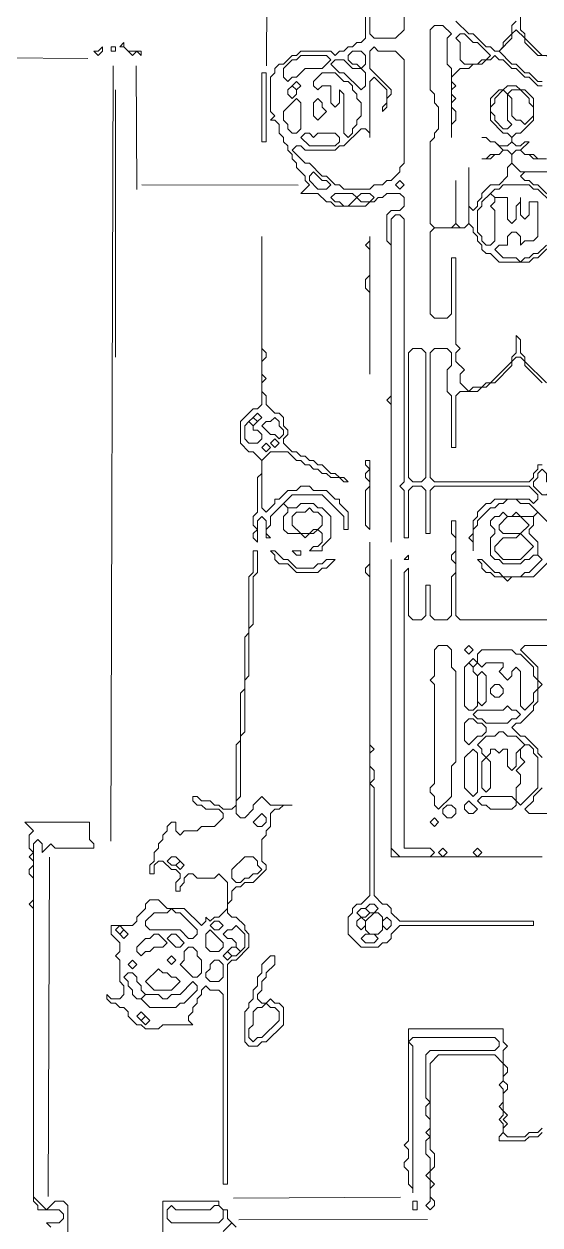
# Model space of a CAD drawing. Extents: x 10 to 1972, y 11 to 1392.
# Drawn here: x 1305.8 to 1425.5, y 528.5 to 807.3 of the extents above; entities that cross this region are included whole.
import ezdxf

# ---------------------------------------------------------------- set-up
doc = ezdxf.new("R2010")
doc.units = 0
for name, color, linetype, lineweight in [('TRACE_CURVE', 6, 'Continuous', 0), ('TRACE_STRAIGHT', 5, 'Continuous', 0), ('TRACE_TEXT_SYMBOL', 6, 'Continuous', 0)]:
    doc.layers.add(name, color=color, linetype=linetype, lineweight=lineweight)

msp = doc.modelspace()

# ---------------------------------------------------------------- linework, layer by layer
at = {"layer": 'TRACE_CURVE', "color": 6}
for points in [[(1388, 817), (1390, 817), (1391, 816), (1392, 816), (1394, 814), (1394, 806), (1392, 804), (1387, 804), (1386, 805), (1386, 815)], [(1406, 804), (1407, 805), (1408, 805), (1410, 803), (1411, 803), (1414, 800), (1413, 799), (1412, 799), (1411, 798), (1408, 798), (1407, 799), (1407, 803)], [(1386, 801), (1387, 802), (1388, 801), (1392, 801), (1394, 799), (1394, 775), (1393, 774), (1393, 773), (1391, 771), (1390, 771), (1389, 770), (1387, 770), (1386, 769), (1380, 769), (1379, 770), (1378, 770), (1376, 772), (1375, 772), (1372, 775), (1371, 775), (1368, 778), (1369, 779), (1370, 779), (1371, 778), (1378, 778), (1379, 779), (1380, 779), (1384, 783), (1385, 783), (1386, 782), (1386, 781), (1386, 794), (1387, 795), (1390, 792), (1390, 789), (1389, 788), (1389, 787), (1390, 788), (1390, 790), (1391, 791), (1391, 792), (1386, 797)], [(1381, 800), (1382, 801), (1384, 801), (1385, 800), (1385, 798), (1384, 797), (1383, 798), (1382, 798), (1381, 799)], [(1369, 799), (1370, 800), (1376, 800), (1377, 799), (1375, 797), (1371, 797), (1369, 795), (1368, 795), (1367, 794), (1366, 795), (1366, 797), (1368, 799)], [(1377, 798), (1378, 799), (1380, 799), (1382, 797), (1384, 797), (1385, 796), (1385, 793), (1384, 792), (1380, 796), (1379, 796)], [(1375, 796), (1378, 796), (1380, 794), (1381, 794), (1382, 793), (1382, 792), (1383, 791), (1383, 790), (1384, 789), (1384, 786), (1383, 785), (1383, 784), (1382, 783), (1382, 782), (1381, 781), (1380, 782), (1380, 791), (1379, 792), (1379, 789), (1378, 788), (1377, 789), (1377, 793), (1375, 793), (1374, 792), (1373, 793), (1373, 794)], [(1367, 792), (1368, 793), (1369, 792), (1369, 791), (1368, 790), (1367, 791)], [(1368, 793), (1369, 794), (1370, 793), (1369, 792)], [(1417, 792), (1418, 791), (1418, 785), (1419, 784), (1418, 783), (1417, 783), (1415, 785), (1415, 786), (1414, 787), (1414, 788), (1415, 789), (1415, 790)], [(1418, 791), (1419, 792), (1421, 792), (1423, 790), (1423, 789), (1424, 788), (1424, 786), (1422, 784), (1421, 785), (1420, 785), (1419, 786), (1419, 790)], [(1369, 790), (1370, 789), (1370, 783), (1369, 782), (1368, 782), (1367, 783), (1367, 784), (1366, 785), (1366, 787)], [(1373, 789), (1374, 790), (1375, 789), (1375, 788), (1376, 787), (1374, 785), (1373, 786)], [(1370, 781), (1371, 782), (1372, 782), (1373, 781), (1374, 782), (1378, 782), (1379, 781), (1379, 780), (1378, 779), (1372, 779)], [(1372, 772), (1373, 773), (1375, 771), (1376, 771), (1377, 770), (1376, 769), (1374, 769), (1372, 771)], [(1392, 770), (1393, 771), (1394, 770), (1393, 769)], [(1377, 767), (1378, 768), (1382, 768), (1383, 767), (1381, 765), (1380, 765), (1379, 766), (1378, 766)], [(1383, 767), (1384, 768), (1386, 768), (1387, 767), (1386, 766), (1384, 766)], [(1414, 768), (1415, 767), (1415, 766), (1414, 765), (1415, 764), (1415, 757), (1414, 756), (1413, 756), (1412, 757), (1412, 758), (1411, 759), (1411, 764), (1412, 765), (1412, 766)], [(1395, 731), (1396, 732), (1398, 732), (1399, 731), (1399, 702), (1398, 701), (1396, 701), (1395, 702)], [(1359, 716), (1360, 717), (1361, 716), (1360, 715)], [(1357, 714), (1358, 715), (1359, 714), (1359, 713), (1360, 713), (1361, 712), (1361, 711), (1360, 710), (1358, 710), (1357, 711)], [(1358, 715), (1359, 716), (1360, 715), (1359, 714)], [(1363, 715), (1364, 716), (1365, 715), (1365, 714), (1366, 713), (1366, 712), (1365, 711), (1364, 712), (1363, 712), (1361, 714), (1362, 715)], [(1363, 710), (1364, 711), (1365, 710), (1364, 709)], [(1361, 709), (1362, 710), (1363, 709), (1362, 708)], [(1425, 703), (1426, 704), (1427, 703), (1427, 701), (1428, 701), (1429, 700), (1427, 698), (1426, 698), (1424, 700), (1424, 701), (1425, 702)], [(1371, 694), (1372, 695), (1373, 694), (1374, 694), (1375, 693), (1375, 691), (1374, 690), (1373, 690), (1372, 689), (1370, 689), (1368, 691), (1368, 693), (1369, 694)], [(1418, 693), (1421, 693), (1423, 691), (1421, 689), (1417, 689), (1416, 690), (1416, 691)], [(1420, 688), (1421, 689), (1424, 686), (1421, 683), (1417, 683), (1415, 685), (1415, 686), (1417, 688)], [(1386, 687), (1386, 682), (1385, 681), (1385, 680), (1386, 679), (1386, 605), (1384, 603), (1383, 603), (1382, 602), (1382, 601), (1381, 600), (1381, 596), (1384, 593), (1388, 593), (1389, 594), (1390, 594), (1391, 595), (1391, 596), (1393, 598), (1424, 598), (1424, 599), (1393, 599), (1391, 601), (1391, 602), (1390, 603), (1389, 603), (1387, 605), (1387, 630), (1386, 631), (1387, 632), (1387, 634), (1386, 635), (1386, 638), (1387, 639), (1386, 640)], [(1401, 662), (1402, 663), (1404, 663), (1405, 662), (1405, 658), (1406, 657), (1406, 636), (1405, 635), (1405, 628), (1402, 625), (1401, 626), (1401, 628), (1400, 629), (1400, 630), (1401, 631), (1401, 654), (1400, 655), (1401, 656)], [(1408, 662), (1409, 663), (1410, 662), (1409, 661)], [(1411, 661), (1412, 662), (1419, 662), (1420, 661), (1421, 661), (1424, 658), (1424, 656), (1425, 655), (1425, 653), (1424, 652), (1424, 650), (1422, 648), (1421, 649), (1421, 657), (1420, 658), (1419, 657), (1419, 656), (1418, 655), (1416, 657), (1417, 658), (1417, 659), (1413, 659), (1412, 658), (1411, 659)], [(1408, 658), (1409, 659), (1410, 658), (1410, 657), (1411, 656), (1411, 649), (1410, 648), (1409, 648), (1408, 649)], [(1409, 659), (1410, 660), (1411, 659), (1410, 658)], [(1411, 656), (1412, 657), (1413, 656), (1413, 650), (1412, 649), (1411, 650)], [(1414, 653), (1415, 654), (1416, 654), (1417, 653), (1417, 652), (1416, 651), (1415, 651), (1414, 652)], [(1417, 648), (1418, 649), (1419, 648), (1420, 648), (1421, 647), (1420, 646), (1419, 646), (1418, 645), (1413, 645), (1412, 646), (1411, 646), (1410, 647), (1411, 648)], [(1408, 645), (1409, 646), (1410, 646), (1411, 645), (1412, 645), (1413, 644), (1413, 643), (1412, 642), (1411, 642), (1409, 640), (1408, 641)], [(1415, 642), (1416, 643), (1417, 643), (1418, 642), (1420, 642), (1422, 640), (1420, 638), (1420, 635), (1419, 634), (1418, 635), (1418, 639), (1417, 639), (1416, 638), (1415, 639), (1414, 639), (1414, 638), (1413, 637), (1412, 638), (1412, 639), (1411, 640), (1413, 642)], [(1410, 639), (1411, 638), (1411, 629), (1410, 628), (1408, 630), (1408, 637)], [(1421, 639), (1422, 640), (1423, 640), (1424, 639), (1424, 638), (1425, 637), (1425, 630), (1421, 626), (1420, 627), (1420, 630), (1421, 631), (1421, 633), (1420, 634), (1422, 636), (1421, 637)], [(1412, 636), (1413, 637), (1414, 636), (1414, 630), (1413, 629), (1412, 630)], [(1411, 627), (1412, 628), (1419, 628), (1420, 627), (1420, 626), (1419, 625), (1414, 625), (1413, 626), (1412, 626)], [(1403, 625), (1404, 626), (1405, 626), (1406, 625), (1406, 624), (1405, 623), (1404, 623), (1403, 624)], [(1408, 626), (1409, 627), (1411, 625), (1410, 624), (1409, 624), (1408, 625)], [(1361, 624), (1362, 623), (1362, 622), (1361, 621), (1360, 621), (1359, 622)], [(1400, 622), (1401, 623), (1402, 622), (1401, 621)], [(1339, 613), (1340, 614), (1341, 614), (1342, 613), (1341, 612), (1340, 612)], [(1357, 614), (1359, 614), (1360, 613), (1360, 612), (1361, 611), (1360, 610), (1359, 610), (1358, 609), (1357, 609), (1356, 608), (1355, 608), (1354, 609), (1354, 611)], [(1402, 615), (1403, 616), (1404, 615), (1403, 614)], [(1410, 615), (1411, 616), (1412, 615), (1411, 614)], [(1341, 612), (1342, 613), (1343, 612), (1342, 611)], [(1385, 602), (1386, 603), (1387, 603), (1388, 602), (1387, 601), (1386, 601)], [(1339, 601), (1340, 602), (1341, 601), (1342, 601), (1346, 597), (1346, 596), (1345, 595), (1344, 595), (1342, 597), (1335, 597), (1334, 598), (1334, 599), (1336, 601)], [(1383, 601), (1384, 602), (1385, 602), (1386, 601), (1385, 600), (1384, 600)], [(1383, 599), (1384, 600), (1385, 599), (1385, 598), (1384, 597), (1383, 598)], [(1387, 601), (1388, 601), (1389, 600), (1389, 597), (1388, 596), (1386, 596), (1385, 597), (1385, 599)], [(1389, 599), (1390, 600), (1391, 599), (1391, 598), (1390, 597), (1389, 598)], [(1327, 597), (1328, 598), (1329, 597), (1328, 596)], [(1328, 596), (1329, 597), (1330, 596), (1329, 595)], [(1348, 596), (1349, 597), (1352, 594), (1352, 593), (1351, 592), (1349, 592), (1348, 593)], [(1349, 598), (1350, 599), (1351, 599), (1352, 598), (1351, 597), (1350, 597)], [(1354, 597), (1355, 598), (1357, 596), (1357, 593), (1356, 592), (1355, 593), (1355, 594), (1354, 595), (1353, 595), (1352, 596), (1353, 597)], [(1335, 595), (1336, 596), (1337, 596), (1339, 594), (1338, 593), (1336, 593), (1335, 592), (1334, 592), (1333, 591), (1332, 592), (1332, 593), (1334, 595)], [(1339, 595), (1340, 596), (1341, 596), (1343, 594), (1342, 593), (1341, 593)], [(1384, 595), (1385, 596), (1387, 596), (1388, 595), (1387, 594), (1385, 594)], [(1343, 592), (1344, 593), (1345, 593), (1346, 592), (1346, 591), (1347, 590), (1347, 587), (1346, 586), (1345, 586), (1342, 589), (1343, 590)], [(1352, 591), (1353, 592), (1354, 591), (1353, 590)], [(1353, 592), (1354, 593), (1355, 593), (1356, 592), (1355, 591), (1354, 591)], [(1330, 589), (1331, 590), (1332, 589), (1331, 588)], [(1339, 590), (1340, 591), (1341, 590), (1340, 589)], [(1349, 589), (1350, 590), (1351, 590), (1352, 589), (1352, 586), (1351, 585), (1349, 585), (1348, 586), (1348, 587), (1349, 588)], [(1329, 586), (1330, 587), (1331, 587), (1332, 586), (1332, 585), (1333, 584), (1333, 583), (1334, 582), (1333, 581), (1332, 581), (1331, 582), (1331, 583), (1330, 584), (1330, 585)], [(1337, 588), (1338, 587), (1339, 587), (1340, 586), (1341, 586), (1342, 585), (1340, 583), (1336, 583), (1334, 585)], [(1345, 585), (1346, 584), (1346, 583), (1343, 580), (1342, 580), (1341, 579), (1335, 579), (1333, 581), (1334, 582), (1337, 582), (1338, 581), (1339, 581), (1340, 582), (1342, 582)], [(1332, 577), (1333, 578), (1334, 577), (1333, 576)], [(1333, 576), (1334, 577), (1335, 576), (1334, 575)], [(1339, 532), (1340, 533), (1341, 532), (1349, 532), (1350, 533), (1351, 533), (1352, 532), (1352, 530), (1351, 529), (1340, 529), (1339, 530)]]:
    msp.add_lwpolyline(points, close=True, dxfattribs=at)
for points in [[(1385, 816), (1385, 804), (1384, 803), (1383, 803), (1382, 802), (1381, 802), (1380, 801), (1379, 801), (1378, 800), (1377, 801), (1370, 801), (1369, 800), (1368, 800), (1366, 798), (1365, 798), (1364, 797), (1364, 796), (1363, 795), (1363, 787), (1364, 786), (1363, 785), (1364, 785), (1365, 784), (1365, 782), (1366, 781), (1366, 780), (1367, 779), (1367, 778), (1368, 777), (1368, 776), (1369, 775), (1369, 774), (1371, 772), (1371, 771), (1372, 770), (1370, 768), (1374, 768), (1376, 766), (1377, 766), (1378, 765), (1385, 765), (1386, 766), (1387, 766), (1388, 767), (1389, 767), (1390, 768)], [(1435, 808), (1434, 807), (1434, 802), (1433, 801), (1433, 799), (1432, 798), (1430, 798), (1429, 799), (1428, 799), (1427, 800), (1426, 800), (1422, 804), (1422, 805), (1421, 806), (1421, 810)], [(1419, 781), (1419, 780), (1418, 779), (1416, 779), (1415, 780), (1414, 780), (1413, 781), (1412, 781), (1413, 781), (1414, 780), (1415, 780), (1417, 778), (1416, 777), (1414, 777), (1413, 776), (1412, 776), (1414, 776), (1415, 777), (1416, 777), (1417, 778), (1418, 778), (1419, 777), (1419, 775), (1418, 774), (1418, 772), (1416, 770), (1414, 770), (1412, 768), (1412, 767), (1411, 766), (1411, 765), (1410, 764), (1409, 765), (1409, 774), (1409, 761), (1408, 760), (1407, 760), (1406, 761), (1406, 771), (1406, 761), (1405, 760), (1401, 760), (1400, 761), (1400, 780), (1401, 781), (1401, 782), (1402, 783), (1402, 788), (1401, 789), (1401, 791), (1400, 792), (1400, 806), (1401, 807), (1403, 807), (1405, 805), (1404, 804), (1404, 798), (1405, 797), (1405, 781), (1405, 784), (1406, 785), (1406, 787), (1405, 788), (1405, 789)], [(1420, 808), (1419, 807), (1419, 805), (1417, 803), (1417, 802), (1416, 801), (1415, 801), (1414, 802), (1413, 802), (1410, 805), (1409, 805), (1406, 808)], [(1426, 794), (1425, 794), (1423, 796), (1422, 796), (1420, 798), (1419, 798), (1416, 801), (1419, 804), (1419, 805), (1420, 806), (1422, 804), (1422, 803), (1425, 800), (1426, 800)], [(1405, 789), (1406, 790), (1405, 791), (1405, 792), (1406, 793), (1405, 794), (1405, 795), (1407, 797), (1409, 797), (1410, 798), (1412, 798), (1413, 799), (1414, 799), (1415, 800), (1416, 799), (1417, 799), (1419, 797), (1420, 797), (1422, 795), (1423, 795), (1425, 793), (1426, 793)], [(1426, 776), (1425, 776), (1424, 777), (1422, 777), (1421, 778), (1423, 780), (1422, 780), (1421, 779), (1420, 779), (1419, 780), (1419, 781), (1420, 782), (1421, 782), (1424, 785), (1424, 790), (1422, 792), (1421, 792), (1420, 793), (1418, 793), (1417, 792), (1416, 792), (1414, 790), (1414, 785), (1417, 782), (1418, 782), (1419, 781)], [(1429, 766), (1425, 770), (1424, 770), (1423, 771), (1422, 771), (1421, 772), (1422, 773), (1437, 773), (1421, 773), (1419, 775), (1419, 777), (1420, 778), (1421, 778), (1422, 777), (1423, 777), (1424, 776), (1427, 776)], [(1421, 763), (1421, 767), (1421, 766), (1420, 765), (1420, 762), (1419, 761), (1418, 762), (1418, 767), (1415, 767), (1414, 768), (1415, 769), (1416, 769), (1417, 770), (1423, 770), (1424, 769), (1425, 769), (1428, 766)], [(1390, 768), (1393, 768), (1394, 767), (1394, 765), (1393, 764), (1391, 764), (1390, 763), (1390, 757), (1391, 756), (1391, 721), (1390, 720), (1391, 719), (1391, 687), (1391, 762), (1392, 763), (1393, 763), (1394, 762), (1394, 701), (1393, 700), (1394, 699), (1394, 688), (1395, 688), (1395, 699), (1396, 700), (1398, 700), (1399, 699), (1399, 689), (1400, 689), (1400, 699), (1401, 700), (1423, 700), (1425, 698), (1425, 697), (1424, 696), (1423, 697), (1415, 697), (1414, 696), (1413, 696), (1411, 694), (1411, 693), (1410, 692), (1410, 689), (1409, 688), (1410, 687), (1410, 685), (1410, 690), (1411, 691), (1411, 692), (1414, 695), (1415, 695), (1416, 696), (1417, 696), (1418, 697), (1420, 697), (1421, 696), (1423, 696), (1425, 694), (1424, 693), (1421, 693), (1420, 694), (1419, 693), (1418, 693), (1417, 694), (1416, 693)], [(1427, 756), (1425, 754), (1424, 754), (1423, 753), (1422, 753), (1421, 752), (1420, 753), (1417, 753), (1415, 755), (1416, 756), (1418, 756), (1418, 758), (1419, 759), (1420, 759), (1421, 758), (1421, 756), (1422, 757), (1424, 757), (1425, 758), (1425, 766), (1423, 766), (1423, 763), (1422, 762), (1421, 763)], [(1419, 729), (1414, 724), (1413, 724), (1412, 723), (1410, 723), (1409, 722), (1407, 724), (1407, 726), (1408, 727), (1406, 729), (1406, 731), (1407, 732), (1406, 733), (1406, 753), (1405, 753), (1405, 740), (1404, 739), (1401, 739), (1400, 740), (1400, 759), (1401, 760), (1408, 760), (1409, 761), (1410, 760), (1410, 759), (1411, 758), (1411, 757), (1412, 756), (1412, 755), (1413, 754), (1414, 754), (1416, 752), (1423, 752), (1424, 753), (1425, 753), (1429, 757)], [(1361, 758), (1361, 719), (1360, 718), (1359, 718), (1356, 715), (1356, 710), (1358, 708), (1359, 708), (1361, 706), (1361, 703), (1360, 702), (1360, 694), (1359, 693), (1359, 691), (1360, 690), (1359, 689), (1359, 688), (1360, 687), (1360, 692), (1361, 693), (1362, 692), (1362, 688), (1363, 688), (1362, 689), (1362, 690), (1363, 691), (1363, 693), (1366, 696), (1367, 695), (1367, 694), (1366, 693), (1366, 690), (1367, 689), (1370, 689), (1371, 688), (1372, 689), (1373, 689), (1374, 690), (1375, 689), (1375, 687), (1374, 686), (1373, 686), (1372, 685), (1375, 685), (1375, 686), (1377, 688), (1377, 693), (1375, 695), (1374, 695), (1373, 696), (1370, 696), (1369, 695), (1367, 695), (1366, 696), (1368, 698), (1375, 698), (1380, 693), (1380, 690), (1381, 690), (1381, 694), (1379, 696), (1379, 697), (1378, 697), (1376, 699)], [(1376, 699), (1373, 699), (1372, 700), (1370, 700), (1369, 699), (1367, 699), (1365, 697), (1364, 697), (1364, 696), (1362, 694), (1361, 695), (1361, 706), (1363, 708), (1367, 708), (1369, 706), (1370, 706), (1371, 705), (1372, 705), (1373, 704), (1374, 704), (1375, 703), (1376, 703), (1377, 702), (1379, 702), (1380, 701), (1381, 701), (1380, 702), (1379, 702), (1378, 703), (1377, 703), (1375, 705), (1374, 705), (1373, 706), (1372, 706), (1371, 707), (1370, 707), (1369, 708), (1368, 708), (1366, 710), (1366, 711), (1367, 712), (1367, 713), (1366, 714), (1366, 716), (1365, 717), (1364, 717), (1362, 719), (1362, 721), (1361, 722), (1361, 724), (1362, 725), (1361, 726), (1361, 729), (1362, 730), (1362, 731), (1361, 732), (1361, 758)], [(1427, 724), (1422, 729), (1422, 730), (1421, 731), (1421, 734), (1420, 735), (1420, 731), (1419, 730), (1419, 729)], [(1426, 705), (1425, 705), (1425, 704), (1424, 703), (1424, 702), (1423, 701), (1401, 701), (1400, 702), (1400, 731), (1401, 732), (1404, 732), (1405, 731), (1405, 728), (1404, 727), (1404, 722), (1405, 721), (1405, 709), (1406, 709), (1406, 721), (1407, 722), (1411, 722), (1412, 723), (1413, 723), (1414, 724), (1415, 724), (1419, 728), (1419, 729), (1420, 730), (1421, 730), (1422, 729), (1422, 728), (1426, 724)], [(1431, 669), (1407, 669), (1406, 670), (1406, 692), (1405, 692), (1405, 689), (1406, 688), (1406, 685), (1405, 684), (1405, 683), (1406, 682), (1406, 680), (1405, 679), (1405, 670), (1404, 669), (1401, 669), (1400, 670), (1400, 677), (1399, 677), (1399, 670), (1398, 669), (1396, 669), (1395, 670), (1395, 681), (1394, 680), (1394, 616), (1400, 616), (1401, 615), (1400, 614), (1393, 614), (1391, 616), (1391, 683), (1391, 614), (1426, 614)], [(1416, 693), (1415, 693), (1414, 692), (1414, 691), (1415, 690), (1415, 689), (1414, 688), (1414, 684), (1415, 683), (1416, 683), (1417, 682), (1421, 682), (1422, 683), (1423, 683), (1424, 684), (1425, 684), (1426, 683), (1423, 680), (1422, 680), (1421, 679), (1417, 679), (1416, 680), (1415, 680), (1412, 683), (1411, 683), (1412, 682), (1412, 681), (1413, 680), (1414, 680), (1415, 679), (1417, 679), (1418, 678), (1419, 679), (1424, 679), (1428, 683)], [(1426, 683), (1425, 684), (1425, 687), (1423, 689), (1423, 690), (1424, 691), (1424, 693), (1425, 694), (1428, 691)], [(1359, 685), (1359, 680), (1358, 679), (1358, 666), (1357, 665), (1357, 653), (1356, 652), (1356, 641), (1355, 640), (1355, 626), (1354, 625), (1352, 625), (1351, 626), (1350, 626), (1349, 627), (1347, 627), (1346, 628), (1345, 628), (1345, 627), (1346, 626), (1347, 626), (1348, 625), (1351, 625), (1352, 624), (1352, 623), (1350, 621), (1347, 621), (1346, 620), (1343, 620), (1342, 619), (1341, 620), (1341, 622), (1340, 622), (1339, 621), (1339, 620), (1338, 619), (1338, 618), (1337, 617), (1337, 616), (1336, 615), (1336, 613), (1335, 612), (1335, 610), (1336, 610), (1336, 612), (1337, 613), (1338, 613), (1340, 611), (1341, 611), (1342, 610), (1342, 609), (1341, 608), (1341, 606), (1342, 606), (1342, 607), (1343, 608), (1343, 609), (1344, 610), (1345, 610), (1346, 609), (1350, 609), (1351, 610), (1353, 608), (1353, 602)], [(1354, 600), (1353, 601), (1353, 603), (1354, 604), (1354, 606), (1355, 607), (1356, 607), (1357, 608), (1359, 608), (1362, 611), (1362, 612), (1361, 613), (1361, 618), (1362, 619), (1362, 620), (1363, 621), (1363, 624), (1364, 625), (1365, 625), (1366, 626), (1368, 626), (1363, 626), (1361, 628), (1359, 626), (1359, 625), (1357, 623), (1356, 623), (1355, 624), (1355, 627), (1356, 628), (1356, 642), (1357, 643), (1357, 655), (1358, 656), (1358, 667), (1359, 668), (1359, 679), (1360, 680), (1360, 685), (1359, 685)], [(1426, 637), (1425, 638), (1425, 639), (1422, 642), (1421, 642), (1419, 644), (1420, 645), (1421, 645), (1424, 648), (1424, 649), (1425, 650), (1425, 653), (1426, 654), (1425, 655), (1425, 658), (1421, 662), (1422, 663), (1432, 663)], [(1450, 624), (1423, 624), (1422, 625), (1424, 627), (1424, 628), (1426, 630)], [(1306, 622), (1308, 620), (1307, 619), (1307, 616), (1308, 615), (1307, 614), (1308, 613), (1308, 612), (1307, 611), (1307, 610), (1308, 609), (1308, 604), (1307, 603), (1308, 602), (1308, 534), (1309, 533), (1309, 532), (1314, 532), (1315, 531), (1315, 530), (1314, 529), (1311, 529), (1312, 528)], [(1316, 525), (1316, 533), (1315, 534), (1313, 534), (1311, 532), (1308, 535), (1308, 617), (1309, 618), (1310, 617), (1310, 615), (1312, 617), (1313, 616), (1322, 616), (1322, 617), (1321, 618), (1321, 622), (1306, 622)], [(1353, 602), (1351, 600), (1350, 600), (1349, 599), (1348, 600), (1348, 599), (1347, 598), (1343, 602), (1339, 602), (1337, 604), (1335, 604), (1334, 603), (1334, 602), (1332, 600), (1332, 599), (1331, 598), (1326, 598), (1326, 596), (1328, 594), (1328, 592), (1327, 591), (1328, 590), (1328, 585), (1329, 584), (1329, 582), (1328, 581), (1326, 581), (1325, 582), (1325, 581), (1326, 580), (1327, 580), (1328, 579), (1329, 579), (1330, 578), (1330, 577), (1332, 575), (1333, 575), (1334, 574), (1337, 574), (1338, 575), (1345, 575), (1344, 576), (1344, 577), (1345, 578), (1345, 579), (1346, 580), (1346, 581), (1347, 582), (1347, 583), (1348, 584), (1349, 583), (1351, 583), (1352, 582), (1352, 538), (1353, 538), (1353, 589), (1354, 590), (1355, 590), (1358, 593), (1358, 596), (1357, 597), (1357, 598), (1355, 600), (1354, 600)], [(1352, 527), (1354, 529), (1355, 528), (1353, 530), (1353, 532), (1352, 532), (1351, 533), (1351, 534), (1338, 534), (1338, 526)]]:
    msp.add_lwpolyline(points, dxfattribs=at)
at = {"layer": 'TRACE_STRAIGHT', "color": 5}
for p, q in [((1362.08, 797.62), (1362.18, 826.38)), ((1293.11, 799.54), (1320.63, 799.27)), ((1325.96, 617.64), (1326.5, 797.63)), ((1331.82, 797.62), (1331.99, 768.87)), ((1327, 792), (1327, 730)), ((1333.12, 769.98), (1369.38, 769.92)), ((1311.45, 535.12), (1311.76, 613.88)), ((1354.37, 534.73), (1393.12, 534.97)), ((1355.62, 529.67), (1399.38, 529.78))]:
    msp.add_line(p, q, dxfattribs=at)
at = {"layer": 'TRACE_TEXT_SYMBOL', "color": 6}
for points in [[(1329, 803), (1328, 802), (1329, 802), (1331, 800), (1332, 801), (1333, 800), (1333, 801), (1330, 801), (1329, 802)], [(1324, 802), (1323, 801), (1322, 801), (1323, 800), (1324, 801)], [(1326, 802), (1327, 802), (1327, 801), (1326, 801)], [(1361, 796), (1362, 796), (1362, 780), (1361, 780)], [(1386, 758), (1386, 757), (1385, 756), (1386, 755), (1386, 749), (1385, 748), (1385, 746), (1386, 745), (1386, 726)], [(1385, 706), (1385, 705), (1386, 704), (1385, 703), (1385, 702), (1386, 701), (1386, 700), (1385, 699), (1385, 691), (1386, 690), (1386, 706)], [(1363, 685), (1364, 684), (1364, 683), (1365, 682), (1367, 682), (1369, 680), (1374, 680), (1375, 681), (1376, 681), (1378, 683), (1376, 683), (1375, 682), (1374, 682), (1373, 681), (1369, 681), (1367, 683), (1366, 683), (1364, 685)], [(1368, 685), (1369, 684), (1370, 684), (1370, 685)], [(1395, 684), (1394, 683), (1395, 683)], [(1363, 591), (1361, 589), (1361, 587), (1360, 586), (1360, 584), (1359, 583), (1359, 581), (1358, 580), (1358, 579), (1357, 578), (1357, 571), (1358, 570), (1360, 570), (1361, 571), (1362, 571), (1366, 575), (1366, 579), (1365, 580), (1364, 580), (1363, 581), (1362, 580), (1361, 580), (1360, 581), (1360, 582), (1361, 583), (1361, 585), (1362, 586), (1362, 587), (1364, 589), (1364, 591)], [(1361, 579), (1362, 580), (1363, 579), (1364, 579), (1365, 578), (1365, 576), (1361, 572), (1360, 572), (1359, 571), (1358, 572), (1358, 574), (1359, 575), (1359, 578), (1360, 579)], [(1396, 534), (1397, 534), (1397, 532), (1396, 532)]]:
    msp.add_lwpolyline(points, close=True, dxfattribs=at)
for points in [[(1395, 574), (1395, 548), (1394, 547), (1395, 546), (1395, 544), (1394, 543), (1394, 542), (1395, 541), (1395, 538), (1396, 537), (1396, 536), (1396, 570), (1395, 571), (1396, 572), (1415, 572), (1416, 571), (1416, 570), (1415, 569), (1400, 569), (1399, 568), (1399, 558), (1400, 557), (1399, 556), (1399, 554), (1400, 553), (1400, 551), (1399, 550), (1400, 549), (1399, 548), (1399, 545), (1400, 544), (1400, 541), (1399, 540), (1400, 539), (1400, 534), (1399, 533), (1400, 532), (1401, 533), (1401, 534), (1400, 535), (1400, 537), (1401, 538), (1400, 539), (1400, 541), (1401, 542), (1401, 545), (1400, 546), (1400, 566), (1402, 568), (1415, 568), (1417, 566), (1417, 562), (1416, 561), (1417, 560), (1417, 557), (1416, 556), (1417, 555), (1417, 554), (1416, 553), (1417, 552), (1417, 550), (1416, 549), (1416, 548), (1422, 548)], [(1426, 551), (1425, 550), (1423, 550), (1422, 549), (1418, 549), (1417, 550), (1417, 551), (1418, 552), (1417, 553), (1418, 554), (1417, 555), (1417, 559), (1418, 560), (1418, 561), (1417, 562), (1417, 563), (1418, 564), (1418, 565), (1417, 566), (1417, 569), (1418, 570), (1417, 571), (1417, 574), (1395, 574)], [(1422, 548), (1423, 549), (1425, 549), (1426, 550)]]:
    msp.add_lwpolyline(points, dxfattribs=at)

doc.saveas('drawing.dxf')
